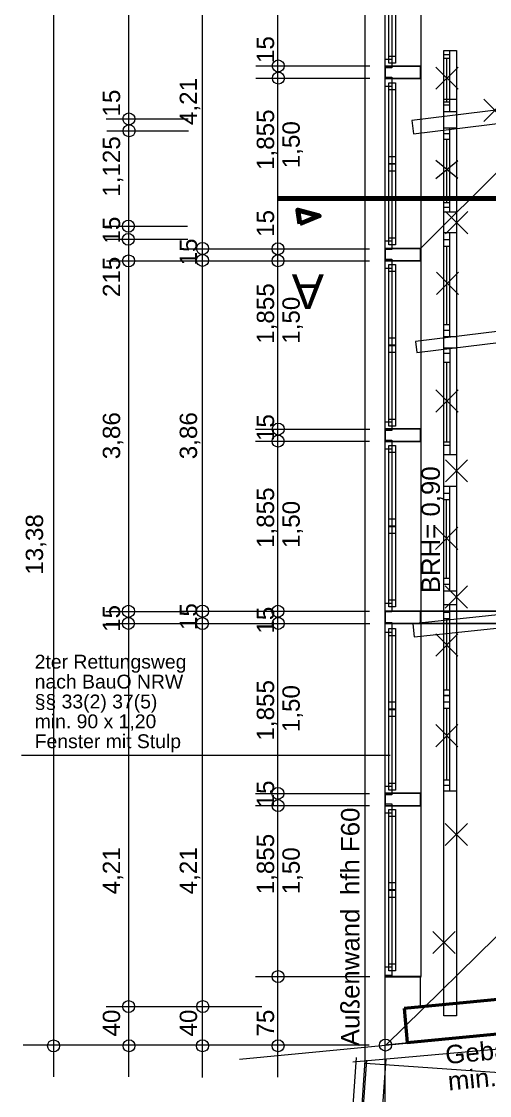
# Model space of a CAD drawing. Header units: millimetres. Extents: x 1501 to 41669, y -35 to 29713.
# Drawn here: x 1524 to 6670, y 6145 to 17959 of the extents above; entities that cross this region are included whole.
import ezdxf

# ---------------------------------------------------------------- set-up
doc = ezdxf.new("R2010")
doc.units = ezdxf.units.MM
doc.header["$LTSCALE"] = 50
doc.linetypes.add('PDF_56-4_56-4_0-0_0-0', pattern=[112.8, 56.4, -56.4, 0, 0])
doc.linetypes.add('PDF_564-4_176-4_70-6_176-4', pattern=[987.8, 564.4, -176.4, 70.6, -176.4])
for name, color, linetype in [('05_Linien_stark', 7, 'Continuous'), ('06_Linien_fein', 3, 'Continuous'), ('07_Bemassung', 6, 'Continuous'), ('08_Schnittlinie', 1, 'Continuous'), ('10_Text', 7, 'Continuous')]:
    doc.layers.add(name, color=color, linetype=linetype)
doc.styles.add('PLAN', font='arial.ttf')

msp = doc.modelspace()

# ---------------------------------------------------------------- linework, layer by layer
at = {"layer": '05_Linien_stark', "lineweight": 15}
for p, q in [((4099, 17471), (5353, 17471)), ((4099, 17337), (5354, 17337)), ((2455, 16887), (3355, 16887)), ((2462, 16757), (3361, 16757)), ((2462, 16757), (3361, 16757)), ((2449, 15708), (3349, 15708)), ((2453, 15563), (3352, 15563)), ((2453, 15563), (3352, 15563)), ((3268, 15460), (4167, 15460)), ((4095, 15460), (5349, 15460)), ((2457, 15326), (3356, 15326)), ((2457, 15326), (3356, 15326)), ((3267, 15327), (4167, 15327)), ((4096, 15328), (5350, 15328)), ((4098, 13476), (5353, 13476)), ((4096, 13344), (5351, 13344)), ((2450, 11471), (3350, 11471)), ((3262, 11472), (4161, 11472)), ((4095, 11472), (5349, 11472)), ((2453, 11338), (3353, 11338)), ((2453, 11338), (3353, 11338)), ((3265, 11338), (4164, 11338)), ((4098, 11338), (5352, 11338)), ((1524, 9888), (5579, 9888)), ((4095, 9469), (5349, 9469)), ((4097, 9335), (5351, 9335)), ((4096, 7454), (5355, 7454)), ((2453, 7124), (3352, 7124)), ((3268, 7124), (4167, 7124))]:
    msp.add_line(p, q, dxfattribs=at)
at = {"layer": '05_Linien_stark', "lineweight": 20}
for p, q in [((5517, 7451), (5918, 7451)), ((5908, 7458), (5908, 7109))]:
    msp.add_line(p, q, dxfattribs=at)
for points in [[(5522, 19359), (5914, 19359), (5914, 7456), (5522, 7456)], [(5522, 19338), (5597, 19338), (5597, 17542), (5522, 17542)], [(5522, 19238), (5597, 19238), (5597, 17451), (5522, 17451)], [(5561, 18387), (5636, 18387), (5636, 17501), (5561, 17501)], [(5561, 18312), (5636, 18312), (5636, 17575), (5561, 17575)], [(5522, 17347), (5597, 17347), (5597, 15544), (5522, 15544)], [(5561, 17285), (5636, 17285), (5636, 16395), (5561, 16395)], [(5522, 17246), (5597, 17246), (5597, 15452), (5522, 15452)], [(5561, 17211), (5636, 17211), (5636, 16472), (5561, 16472)], [(5561, 16392), (5636, 16392), (5636, 15502), (5561, 15502)], [(5561, 16317), (5636, 16317), (5636, 15577), (5561, 15577)], [(5522, 15346), (5597, 15346), (5597, 13551), (5522, 13551)], [(5522, 15246), (5597, 15246), (5597, 13459), (5522, 13459)], [(5561, 15285), (5636, 15285), (5636, 14399), (5561, 14399)], [(5561, 15211), (5636, 15211), (5636, 14475), (5561, 14475)], [(5561, 14396), (5636, 14396), (5636, 13509), (5561, 13509)], [(5561, 14320), (5636, 14320), (5636, 13583), (5561, 13583)], [(5522, 13353), (5597, 13353), (5597, 11559), (5522, 11559)], [(5522, 13257), (5597, 13257), (5597, 11464), (5522, 11464)], [(5561, 13295), (5636, 13295), (5636, 12409), (5561, 12409)], [(5561, 13221), (5636, 13221), (5636, 12486), (5561, 12486)], [(5561, 12406), (5636, 12406), (5636, 11520), (5561, 11520)], [(5561, 12331), (5636, 12331), (5636, 11593), (5561, 11593)], [(5522, 11347), (5597, 11347), (5597, 9545), (5522, 9545)], [(5522, 11243), (5597, 11243), (5597, 9452), (5522, 9452)], [(5561, 11281), (5636, 11281), (5636, 10395), (5561, 10395)], [(5561, 11207), (5636, 11207), (5636, 10472), (5561, 10472)], [(5561, 10392), (5636, 10392), (5636, 9505), (5561, 9505)], [(5561, 10317), (5636, 10317), (5636, 9579), (5561, 9579)], [(5522, 9354), (5597, 9354), (5597, 7558), (5522, 7558)], [(5522, 9254), (5597, 9254), (5597, 7466), (5522, 7466)], [(5561, 9292), (5636, 9292), (5636, 8406), (5561, 8406)], [(5561, 9218), (5636, 9218), (5636, 8483), (5561, 8483)], [(5561, 8403), (5636, 8403), (5636, 7516), (5561, 7516)], [(5561, 8327), (5636, 8327), (5636, 7590), (5561, 7590)]]:
    msp.add_lwpolyline(points, close=True, dxfattribs=at)
at = {"layer": '05_Linien_stark', "lineweight": 15}
for points in [[(6167, 17639), (6308, 17639), (6308, 16967), (6167, 16967)], [(6168, 17639), (6231, 17639), (6231, 16967), (6168, 16967)], [(6168, 17596), (6231, 17596), (6231, 17037), (6168, 17037)], [(6168, 17556), (6231, 17556), (6231, 17070), (6168, 17070)], [(6167, 17106), (6306, 17106), (6306, 7020), (6167, 7020)], [(6167, 16788), (6306, 16788), (6306, 15861), (6167, 15861)], [(6167, 16788), (6231, 16788), (6231, 15860), (6167, 15860)], [(6167, 16726), (6231, 16726), (6231, 15912), (6167, 15912)], [(6167, 16664), (6231, 16664), (6231, 15964), (6167, 15964)], [(6167, 15639), (6231, 15639), (6231, 14489), (6167, 14489)], [(6168, 15639), (6307, 15639), (6307, 14489), (6168, 14489)], [(6167, 15486), (6231, 15486), (6231, 14623), (6167, 14623)], [(6168, 15562), (6231, 15562), (6231, 14559), (6168, 14559)], [(5855, 14439), (5870, 14317), (11138, 14964), (11123, 15086)], [(6167, 14368), (6306, 14368), (6306, 13193), (6167, 13193)], [(6167, 14367), (6232, 14367), (6232, 13194), (6167, 13194)], [(6167, 14311), (6232, 14311), (6232, 13294), (6167, 13294)], [(6167, 14213), (6232, 14213), (6232, 13332), (6167, 13332)], [(6166, 12771), (6229, 12771), (6229, 11768), (6166, 11768)], [(6167, 12847), (6306, 12847), (6306, 11692), (6167, 11692)], [(6167, 12847), (6229, 12847), (6229, 11692), (6167, 11692)], [(6166, 12700), (6229, 12700), (6229, 11831), (6166, 11831)], [(5826, 11335), (5841, 11190), (11146, 11747), (11131, 11893)], [(6167, 11546), (6230, 11546), (6230, 10472), (6167, 10472)], [(6167, 11545), (6306, 11545), (6306, 9492), (6167, 9492)], [(6167, 11462), (6230, 11462), (6230, 10545), (6167, 10545)], [(6167, 11393), (6230, 11393), (6230, 10603), (6167, 10603)], [(6167, 10544), (6231, 10544), (6231, 9492), (6167, 9492)], [(6167, 10474), (6231, 10474), (6231, 9557), (6167, 9557)], [(6168, 10405), (6231, 10405), (6231, 9615), (6168, 9615)]]:
    msp.add_lwpolyline(points, close=True, dxfattribs=at)
at = {"layer": '05_Linien_stark', "lineweight": 25}
for points in [[(5522, 17468), (5910, 17468), (5910, 17331), (5522, 17331)], [(5523, 15463), (5910, 15463), (5910, 15326), (5523, 15326)], [(5522, 13478), (5910, 13478), (5910, 13341), (5522, 13341)], [(5523, 11473), (5910, 11473), (5910, 11336), (5523, 11336)], [(5911, 11473), (9765, 11473), (9765, 11336), (5911, 11336)], [(5524, 9470), (5911, 9470), (5911, 9333), (5524, 9333)]]:
    msp.add_lwpolyline(points, close=True, dxfattribs=at)
at = {"layer": '05_Linien_stark', "lineweight": 211}
msp.add_lwpolyline([(4583, 15735), (4798, 15820), (4562, 15885)], close=True, dxfattribs=at)
at = {"layer": '05_Linien_stark', "lineweight": 50}
msp.add_lwpolyline([(5730, 7102), (5766, 6727), (16709, 7781), (16673, 8155)], close=True, dxfattribs=at)
at = {"layer": '06_Linien_fein', "lineweight": 9}
for p, q in [((5303, 6522), (5303, 20419)), ((5598, 17571), (5598, 18314)), ((6200, 17069), (6200, 17553)), ((5598, 16470), (5598, 17213)), ((6200, 15960), (6200, 16663)), ((5598, 15573), (5598, 16319)), ((6835, 16384), (5912, 15462)), ((6199, 14620), (6199, 15484)), ((5598, 14473), (5598, 15214)), ((5598, 13580), (5598, 14322)), ((6200, 13329), (6200, 14215)), ((5598, 12484), (5598, 13224)), ((6198, 11828), (6198, 12703)), ((5598, 11590), (5598, 12333)), ((6199, 10600), (6199, 11390)), ((5598, 10469), (5598, 11210)), ((6200, 9612), (6200, 10402)), ((5598, 9576), (5598, 10319)), ((5598, 8480), (5598, 9221)), ((5598, 7587), (5598, 8330)), ((5166, 6517), (17014, 7553)), ((4750, -8), (5209, 6563)), ((4847, 5), (5303, 6531)), ((4863, 5), (5319, 6535)), ((5074, -12), (5533, 6550)), ((5305, 6500), (15072, 5817))]:
    msp.add_line(p, q, dxfattribs=at)
at = {"layer": '06_Linien_fein', "lineweight": 5}
for p, q in [((6081, 17214), (6325, 17458)), ((6325, 17214), (6081, 17458)), ((6081, 17214), (6325, 17458)), ((6325, 17214), (6081, 17458)), ((6606, 16859), (6850, 17103)), ((6850, 16859), (6606, 17103)), ((6606, 16859), (6850, 17103)), ((6850, 16859), (6606, 17103)), ((6079, 16231), (6323, 16429)), ((6323, 16231), (6079, 16429)), ((6079, 16231), (6323, 16429)), ((6323, 16231), (6079, 16429)), ((6187, 15624), (6431, 15868)), ((6431, 15624), (6187, 15868)), ((6187, 15624), (6431, 15868)), ((6431, 15624), (6187, 15868)), ((6086, 14956), (6330, 15200)), ((6330, 14956), (6086, 15200)), ((6086, 14956), (6330, 15200)), ((6330, 14956), (6086, 15200)), ((6081, 13662), (6325, 13906)), ((6325, 13662), (6081, 13906)), ((6081, 13662), (6325, 13906)), ((6325, 13662), (6081, 13906)), ((6184, 12895), (6428, 13139)), ((6428, 12895), (6184, 13139)), ((6184, 12895), (6428, 13139)), ((6428, 12895), (6184, 13139)), ((6076, 12153), (6320, 12398)), ((6320, 12153), (6076, 12398)), ((6076, 12153), (6320, 12398)), ((6320, 12153), (6076, 12398)), ((6183, 11506), (6427, 11750)), ((6427, 11506), (6183, 11750)), ((6183, 11506), (6427, 11750)), ((6427, 11506), (6183, 11750)), ((6079, 10979), (6323, 11223)), ((6323, 10979), (6079, 11223)), ((6079, 10979), (6323, 11223)), ((6323, 10979), (6079, 11223)), ((6078, 9980), (6323, 10225)), ((6323, 9980), (6078, 10225)), ((6078, 9980), (6323, 10225)), ((6323, 9980), (6078, 10225)), ((6183, 8894), (6428, 9138)), ((6428, 8894), (6183, 9138)), ((6183, 8894), (6428, 9138)), ((6428, 8894), (6183, 9138)), ((6047, 7706), (6291, 7950)), ((6291, 7706), (6047, 7950)), ((6047, 7706), (6291, 7950)), ((6291, 7706), (6047, 7950))]:
    msp.add_line(p, q, dxfattribs=at)
at = {"layer": '07_Bemassung', "lineweight": 15}
for p, q in [((5524, 2484), (5524, 29713)), ((1878, 6349), (1878, 20395)), ((2703, 6351), (2703, 20400)), ((3515, 6345), (3515, 20397)), ((4344, 6346), (4344, 20395)), ((3920, 6544), (18185, 7917)), ((1542, 6701), (5345, 6701))]:
    msp.add_line(p, q, dxfattribs=at)
at = {"layer": '07_Bemassung', "linetype": 'PDF_56-4_56-4_0-0_0-0', "lineweight": 9}
msp.add_line((5532, 6703), (11129, 12203), dxfattribs=at)
at = {"layer": '07_Bemassung', "lineweight": 20}
msp.add_line((5524, 6703), (6039, 6753), dxfattribs=at)
at = {"layer": '07_Bemassung', "lineweight": 15}
msp.add_lwpolyline([(5816, 16869), (5834, 16722), (12644, 17558), (12626, 17705)], close=True, dxfattribs=at)
at = {"layer": '07_Bemassung', "lineweight": 18}
for centre, radius in [((4347, 17470), 65.8), ((4348, 17336), 65.8), ((2705, 16887), 66.2), ((2707, 16757), 65.8), ((2699, 15708), 66.2), ((2698, 15563), 65.8), ((3515, 15462), 66.2), ((4344, 15459), 65.8), ((2702, 15326), 65.8), ((3514, 15331), 65.8), ((4344, 15327), 65.8), ((4347, 13476), 65.8), ((4345, 13343), 65.8), ((2700, 11471), 66.2), ((3514, 11473), 65.8), ((4343, 11472), 65.8), ((2699, 11338), 65.8), ((3513, 11337), 65.8), ((4347, 11338), 65.8), ((4343, 9469), 65.8), ((4345, 9334), 65.8), ((4345, 7454), 65.8), ((2702, 7124), 65.8), ((3517, 7124), 65.8), ((1876, 6691), 65.8), ((2706, 6692), 65.8), ((3514, 6692), 65.8), ((4345, 6692), 65.8), ((5526, 6700), 65.8)]:
    msp.add_circle(centre, radius, dxfattribs=at)
at = {"layer": '08_Schnittlinie', "linetype": 'PDF_564-4_176-4_70-6_176-4', "lineweight": 70}
msp.add_line((4350, 16011), (8173, 16011), dxfattribs=at)

# ---------------------------------------------------------------- texts
at = {"layer": '07_Bemassung', "style": 'PLAN'}
for s, p in [('15', (4301, 17502)), ('4,21', (3454, 16820)), ('15', (2608, 16914)), ('1,855', (4301, 16326)), ('1,50', (4583, 16345)), ('1,125', (2608, 16031)), ('15', (4301, 15590)), ('15', (2608, 15517)), ('15', (3454, 15276)), ('215', (2608, 14928)), ('1,855', (4301, 14414)), ('1,50', (4583, 14414)), ('3,86', (2608, 13144)), ('3,86', (3454, 13144)), ('15', (4301, 13344)), ('1,855', (4301, 12168)), ('1,50', (4583, 12168)), ('13,38', (1761, 11874)), ('15', (2608, 11245)), ('15', (3454, 11265)), ('15', (4301, 11226)), ('1,855', (4301, 10049)), ('1,50', (4583, 10142)), ('15', (4301, 9314)), ('1,855', (4301, 8358)), ('4,21', (2608, 8358)), ('4,21', (3454, 8358)), ('1,50', (4583, 8358)), ('40', (2608, 6794)), ('40', (3454, 6794)), ('75', (4301, 6794))]:
    msp.add_text(s, height=190.5, rotation=90, dxfattribs=at).set_placement(p)
at = {"layer": '10_Text', "style": 'PLAN'}
for s, height, rotation, p in [('A', 381, 180, (4850, 15179)), ('BRH= 0,90', 203.2, 90, (6124, 11670)), ('hfh F60', 203.2, 90, (5240, 8350)), ('Außenwand', 203.2, 90, (5240, 6687)), ('Gebäudeabschlusswand Brandwand hfh F 60 m', 203.2, 5.5, (6193, 6490)), ('min. 30 cm über Dachhaut', 203.2, 5.5, (6221, 6200))]:
    msp.add_text(s, height=height, rotation=rotation, dxfattribs=at).set_placement(p)
for s, p in [('2ter Rettungsweg', (1669, 10841)), ('nach BauO NRW', (1669, 10622)), ('§§ 33(2) 37(5)', (1669, 10403)), ('min. 90 x 1,20', (1669, 10185)), ('Fenster mit Stulp', (1669, 9966))]:
    msp.add_text(s, height=152.4, dxfattribs=at).set_placement(p)

doc.saveas('drawing.dxf')
